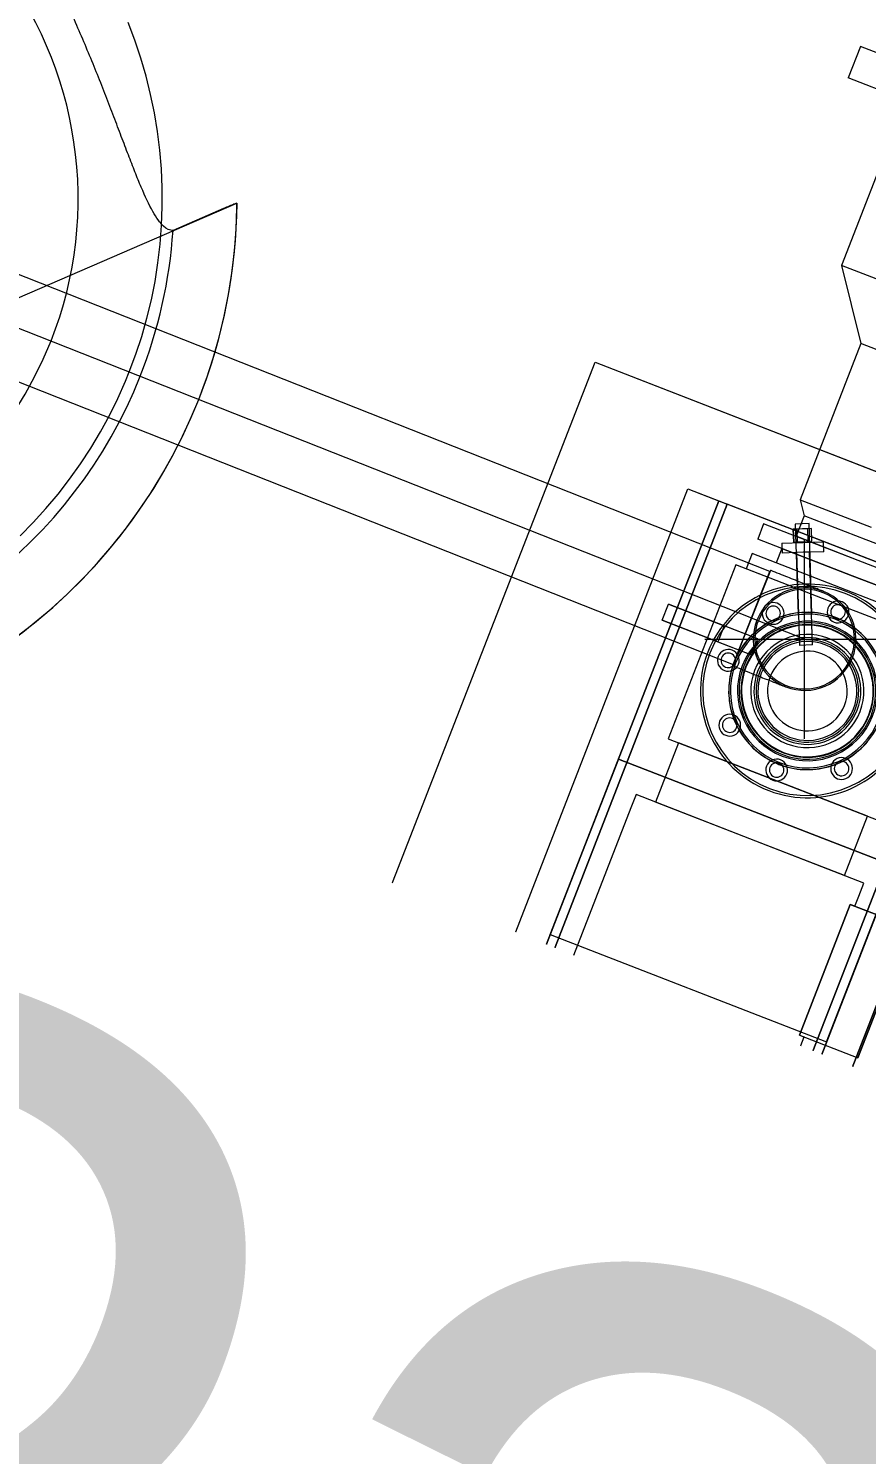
# Model space of a CAD drawing. Header units: metres. Extents: x -207 to 292, y -187 to 169.
# Drawn here: x -55.667 to -54.744, y -75.147 to -73.575 of the extents above; entities that cross this region are included whole.
import ezdxf

# ---------------------------------------------------------------- set-up
doc = ezdxf.new("R2010")
doc.units = ezdxf.units.M
for name, color, linetype, lineweight in [('A-FLOR', 7, 'Continuous', 9), ('A-GLAZ-CWMG', 7, 'Continuous', 9), ('C-TOPO', 7, 'Continuous', 9), ('C-TOPO-LABL', 7, 'Continuous', 9), ('CERCO INTERIOR', 7, 'Continuous', 9), ('M-EQPM', 7, 'Continuous', 9), ('P-PIPE', 7, 'Continuous', 9), ('P-PIPE-CNTR', 7, 'Continuous', 9)]:
    doc.layers.add(name, color=color, linetype=linetype, lineweight=lineweight)
doc.layers.add('PR10-ARQ-PL-001-Emplazamiento-C-1_dwg', color=7, linetype='Continuous', lineweight=9, true_color=0x767676)
doc.styles.add('Arial_2', font='arial.ttf', dxfattribs={"height": 1.125})

# ---------------------------------------------------------------- blocks, each defined once
blk = doc.blocks.new('Circular Mullion - 5mm-2127248-PLANTA EMPLAZAMIENTO ACTUALIZADO')
at = {"layer": 'A-GLAZ-CWMG'}
for p, q in [((-107.6478, -45.3968), (-107.9974, -46.2801)), ((-107.6455, -45.3977), (-107.9951, -46.281)), ((-107.9951, -46.281), (-107.6455, -45.3977)), ((-107.9927, -46.2819), (-107.6432, -45.3986)), ((-107.6455, -45.3977), (-107.6478, -45.3968)), ((-107.6432, -45.3986), (-107.6455, -45.3977)), ((-107.9974, -46.2801), (-107.9951, -46.281)), ((-107.9951, -46.281), (-107.9927, -46.2819))]:
    blk.add_line(p, q, dxfattribs=at)
blk = doc.blocks.new('Rectangular Mullion - 50 x 50 mm-2128568-PLANTA EMPLAZAMIENTO ACTUALIZADO')
at = {"layer": 'A-GLAZ-CWMG'}
for p, q in [((0.025, 0.025), (-0.025, 0.025)), ((-0.025, 0.025), (-0.025, -0.025)), ((0.025, -0.025), (0.025, 0.025)), ((-0.025, -0.025), (0.025, -0.025))]:
    blk.add_line(p, q, dxfattribs=at)
blk = doc.blocks.new('Rectangular Mullion - 50 x 50 mm-2128569-PLANTA EMPLAZAMIENTO ACTUALIZADO')
at = {"layer": 'A-GLAZ-CWMG'}
for p, q in [((-0.025, -0.025), (-0.025, 0.025)), ((-0.025, 0.025), (0.025, 0.025)), ((0.025, 0.025), (0.025, -0.025)), ((0.025, -0.025), (-0.025, -0.025))]:
    blk.add_line(p, q, dxfattribs=at)
blk = doc.blocks.new('M_Tanque Conico - M_Tanque Conico-2178119-PLANTA EMPLAZAMIENTO ACTUALIZADO')
at = {"layer": 'M-EQPM'}
for p, q in [((0.3444, 0), (0.5611, 0.2167)), ((0.5496, 0.2058), (0.5066, 0.1628))]:
    blk.add_line(p, q, dxfattribs=at)
at = {"layer": 'M-EQPM', "flags": 128}
for points in [[(0.5192, 0), (0.5188, 0.0208), (0.5176, 0.0415), (0.5155, 0.0622), (0.5126, 0.0827), (0.5089, 0.1032), (0.5043, 0.1234), (0.499, 0.1435), (0.4929, 0.1633), (0.4859, 0.1829), (0.4782, 0.2022), (0.4698, 0.2212), (0.4605, 0.2398), (0.4506, 0.258), (0.4399, 0.2758), (0.4285, 0.2932), (0.4165, 0.3101), (0.4037, 0.3265), (0.3904, 0.3424), (0.3763, 0.3577)], [(0.6015, 0), (0.601, 0.0241), (0.5995, 0.0481), (0.5971, 0.072), (0.5938, 0.0958), (0.5895, 0.1195), (0.5842, 0.143), (0.578, 0.1662), (0.5709, 0.1892), (0.5629, 0.2119), (0.5611, 0.2167)], [(0.4738, -0.2125), (0.4819, -0.1934), (0.4892, -0.1739), (0.4958, -0.1542), (0.5016, -0.1343), (0.5065, -0.1141), (0.5107, -0.0938), (0.514, -0.0733), (0.5165, -0.0527), (0.5182, -0.032), (0.5191, -0.0112), (0.5192, 0)], [(0.5115, -0.3164), (0.5237, -0.2957), (0.5352, -0.2745), (0.5457, -0.2529), (0.5554, -0.2309), (0.5642, -0.2085), (0.5721, -0.1858), (0.579, -0.1627), (0.5851, -0.1395), (0.5902, -0.1159), (0.5943, -0.0923), (0.5976, -0.0684), (0.5998, -0.0445), (0.6011, -0.0204), (0.6015, 0)]]:
    blk.add_lwpolyline(points, dxfattribs=at)
at = {"layer": 'M-EQPM'}
for radius, start, end in [(0.4264, 360, 180), (0.4264, 360, 180), (0.6015, 360, 21.1187), (0.5321, 360, 17.8199), (0.4264, 180, 360), (0.4264, 180, 360), (0.5321, 297.1801, 360), (0.6015, 293.8813, 360)]:
    blk.add_arc((0, 0), radius, start, end, dxfattribs=at)
for points, knots in [([(0.3294, 0.3294), (0.3232, 0.3356), (0.3107, 0.348), (0.2857, 0.372), (0.2549, 0.4004), (0.2212, 0.4309), (0.1931, 0.4572), (0.1726, 0.4789), (0.1617, 0.4958), (0.1613, 0.5036), (0.1628, 0.5066)], [-1, -1, -1, -1, -0.928571, -0.857143, -0.714286, -0.571429, -0.428571, -0.285714, -0.142857, 0, 0, 0, 0]), ([(0.5066, 0.1628), (0.5036, 0.1613), (0.4958, 0.1617), (0.4789, 0.1726), (0.4608, 0.1896), (0.444, 0.2071), (0.4304, 0.2219), (0.4156, 0.2381), (0.4, 0.2553), (0.3834, 0.2734), (0.3602, 0.2981), (0.3418, 0.317), (0.3294, 0.3294)], [-1, -1, -1, -1, -0.857143, -0.714286, -0.571429, -0.5, -0.428571, -0.357143, -0.285714, -0.214286, -0.142857, 0, 0, 0, 0]), ([(0.5611, 0.2167), (0.5611, 0.2167), (0.5607, 0.2164), (0.5596, 0.2154), (0.5583, 0.2142), (0.5565, 0.2126), (0.5536, 0.2098), (0.5512, 0.2075), (0.5496, 0.2058)], [-1, -1, -1, -1, -0.785714, -0.678571, -0.571429, -0.428571, -0.285714, 0, 0, 0, 0])]:
    blk.add_open_spline(points, degree=3, knots=knots, dxfattribs=at)
blk = doc.blocks.new('M_Sistema Bombas-Valvulas - M_Sistema Bombas-Valvulas-2196224-PLANTA EMPLAZAMIENTO ACTUALIZADO')
at = {"layer": 'M-EQPM'}
for p, q in [((-0.6816, 0.167), (-0.6816, 0.2036)), ((-0.6816, 0.2036), (-0.6816, 0.1569)), ((-0.6816, 0.2036), (0.1602, 0.2036)), ((-0.6816, 0.2036), (0.1602, 0.2036)), ((0.1602, 0.2036), (0.1602, 0.1569)), ((0.1602, 0.2036), (0.1602, 0.167)), ((0.6838, 0.2026), (0.6466, 0.2026)), ((0.6466, 0), (0.6466, 0.2026)), ((0.6838, 0), (0.6838, 0.2026)), ((0.015, 0.1773), (0.015, 0.0718)), ((0.015, 0.1116), (0.015, 0.1773)), ((0.015, 0.1773), (0.0337, 0.1773)), ((0.0337, 0.0718), (0.0337, 0.1773)), ((0.0337, 0.1773), (0.0337, 0.1116)), ((-0.6816, 0.167), (0.1602, 0.167)), ((0.1602, 0.167), (-0.6816, 0.167)), ((-0.6816, -0.1597), (-0.6816, 0.167)), ((-0.1453, 0.167), (-0.3529, 0.167)), ((-0.3529, 0.167), (-0.1453, 0.167)), ((-0.3529, 0.167), (-0.3529, -0.1597)), ((-0.3529, 0.167), (-0.3529, -0.1597)), ((-0.1453, -0.1597), (-0.1453, 0.167)), ((-0.1453, 0.167), (-0.1453, -0.1597)), ((0.1602, 0.167), (0.1602, -0.1597)), ((-0.6816, 0.1569), (-0.6816, -0.1493)), ((0.1602, 0.1569), (-0.6816, 0.1569)), ((-0.6816, 0.1569), (0.1602, 0.1569)), ((0.1602, -0.1493), (0.1602, 0.1569)), ((-0.3724, 0.1347), (-0.4597, 0.0939)), ((-0.1904, 0.1347), (-0.3724, 0.1347)), ((-0.3724, 0), (-0.3724, 0.1347)), ((-0.1749, 0.1347), (-0.1904, 0.1347)), ((-0.1749, 0), (-0.1749, 0.1347)), ((0.4512, 0.1347), (0.3784, 0.0837)), ((0.6231, 0.1347), (0.4512, 0.1347)), ((0.4512, 0), (0.4512, 0.1347)), ((-0.1046, 0.1117), (-0.1749, 0.1117)), ((-0.1749, 0), (-0.1749, 0.1117)), ((0.1011, 0.124), (-0.1046, 0.124)), ((-0.1046, 0.124), (-0.1046, 0)), ((-0.1046, 0), (-0.1046, 0.1117)), ((0.0337, 0.1116), (0.015, 0.1116)), ((0.015, 0.1116), (0.015, 0.0718)), ((0.0337, 0.0718), (0.0337, 0.1116)), ((0.1011, 0), (0.1011, 0.124)), ((0.1192, 0.1117), (0.1011, 0.1117)), ((0.1011, 0), (0.1011, 0.1117)), ((0.1192, 0), (0.1192, 0.1117)), ((0.1545, 0.1117), (0.1364, 0.1117)), ((0.1364, 0), (0.1364, 0.1117)), ((0.1545, 0), (0.1545, 0.1117)), ((0.1668, 0.079), (0.0751, 0.0401)), ((0.1364, 0.0833), (0.1192, 0.0833)), ((0.1192, 0), (0.1192, 0.0833)), ((0.1419, 0.0851), (0.1318, 0.0809)), ((0.1408, 0.0598), (0.1318, 0.0809)), ((0.1364, 0.0833), (0.1364, 0)), ((0.1419, 0.0851), (0.1509, 0.064)), ((0.1607, 0.0791), (0.1476, 0.0735)), ((0.1476, 0.0735), (0.1607, 0.0791)), ((0.1622, 0.0753), (0.1607, 0.0791)), ((0.1685, 0.0607), (0.1607, 0.0791)), ((0.1727, 0.0651), (0.1668, 0.079)), ((0.1727, 0.0651), (0.1668, 0.079)), ((0.1938, 0.0837), (0.1789, 0.0733)), ((0.3784, 0.0837), (0.1938, 0.0837)), ((0.1938, 0.0837), (0.1938, 0)), ((0.3784, 0), (0.3784, 0.0837)), ((0.015, 0.0718), (0.0337, 0.0718)), ((0.015, 0.0718), (0.0337, 0.0718)), ((0.138, 0.0663), (0.0437, 0.0263)), ((0.081, 0.0262), (0.1727, 0.0651)), ((0.1408, 0.0598), (0.138, 0.0663)), ((0.1476, 0.0735), (0.1554, 0.0551)), ((0.1476, 0.0735), (0.1492, 0.0698)), ((0.1622, 0.0753), (0.1492, 0.0698)), ((0.1492, 0.0698), (0.1538, 0.0588)), ((0.1509, 0.064), (0.1598, 0.043)), ((0.1538, 0.0588), (0.1669, 0.0644)), ((0.1789, 0.0733), (0.1545, 0.0733)), ((0.1545, 0), (0.1545, 0.0733)), ((0.1669, 0.0644), (0.1622, 0.0753)), ((0.1685, 0.0607), (0.1669, 0.0644)), ((0.1789, 0), (0.1789, 0.0733)), ((0.0493, 0.0132), (0.1436, 0.0532)), ((0.1497, 0.0387), (0.1408, 0.0598)), ((0.1436, 0.0532), (0.1408, 0.0598)), ((0.1538, 0.0588), (0.1554, 0.0551)), ((0.1554, 0.0551), (0.1685, 0.0607)), ((0.1554, 0.0551), (0.1685, 0.0607)), ((0.0751, 0.0401), (0.081, 0.0262)), ((0.0751, 0.0401), (0.081, 0.0262)), ((0.1497, 0.0387), (0.1598, 0.043)), ((0.0465, 0.0197), (0.0437, 0.0263)), ((0.0493, 0.0132), (0.0465, 0.0197)), ((-0.3724, -0.1347), (-0.3724, 0)), ((-0.1749, -0.1117), (-0.1749, 0)), ((-0.1749, -0.1347), (-0.1749, 0)), ((-0.1046, 0), (-0.1046, -0.124)), ((-0.1046, -0.1117), (-0.1046, 0)), ((0.1011, -0.1117), (0.1011, 0)), ((0.1011, -0.124), (0.1011, 0)), ((0.1192, -0.0833), (0.1192, 0)), ((0.1192, -0.1117), (0.1192, 0)), ((0.1364, 0), (0.1364, -0.0833)), ((0.1364, -0.1117), (0.1364, 0)), ((0.1545, -0.1117), (0.1545, 0)), ((0.1545, -0.0733), (0.1545, 0)), ((0.1789, -0.0733), (0.1789, 0)), ((-0.4597, -0.0939), (-0.3724, -0.1347)), ((-0.1749, -0.1117), (-0.1046, -0.1117)), ((-0.3724, -0.1347), (-0.3569, -0.1347)), ((-0.3569, -0.1293), (-0.2023, -0.1293)), ((-0.2023, -0.1293), (-0.3569, -0.1293)), ((-0.3569, -0.1293), (-0.3569, -0.1347)), ((-0.2023, -0.1293), (-0.3569, -0.1293)), ((-0.3569, -0.1293), (-0.2023, -0.1293)), ((-0.3569, -0.1293), (-0.3569, -0.1982)), ((-0.3569, -0.1293), (-0.3569, -0.1982)), ((-0.2023, -0.1347), (-0.2023, -0.1293)), ((-0.2023, -0.1982), (-0.2023, -0.1293)), ((-0.2023, -0.1293), (-0.2023, -0.1982)), ((-0.2023, -0.1347), (-0.1904, -0.1347)), ((-0.1904, -0.1347), (-0.1749, -0.1347)), ((-0.6816, -0.1493), (-0.6816, -0.1963)), ((-0.6816, -0.1493), (0.1602, -0.1493)), ((0.1602, -0.1493), (-0.6816, -0.1493)), ((0.1602, -0.1597), (-0.6816, -0.1597)), ((-0.6816, -0.1597), (0.1602, -0.1597)), ((-0.6816, -0.1963), (-0.6816, -0.1597)), ((-0.1453, -0.1597), (-0.3529, -0.1597)), ((-0.3529, -0.1597), (-0.1453, -0.1597)), ((0.1602, -0.1963), (-0.6816, -0.1963)), ((-0.6816, -0.1963), (0.1602, -0.1963)), ((-0.2023, -0.1982), (-0.3569, -0.1982)), ((-0.3569, -0.1982), (-0.2023, -0.1982))]:
    blk.add_line(p, q, dxfattribs=at)
at = {"layer": 'M-EQPM', "flags": 128}
for points in [[(-0.474, 0.0715), (-0.474, 0.0725), (-0.474, 0.0735), (-0.4739, 0.0745), (-0.4737, 0.0754), (-0.4736, 0.0764), (-0.4733, 0.0774), (-0.4731, 0.0783), (-0.4728, 0.0793), (-0.4725, 0.0802), (-0.4721, 0.0811), (-0.4717, 0.082), (-0.4712, 0.0829), (-0.4708, 0.0838), (-0.4703, 0.0847), (-0.4697, 0.0855), (-0.4691, 0.0863), (-0.4685, 0.0871), (-0.4679, 0.0878), (-0.4672, 0.0886), (-0.4665, 0.0893), (-0.4658, 0.0899), (-0.4651, 0.0906), (-0.4643, 0.0912), (-0.4635, 0.0918), (-0.4627, 0.0923), (-0.4618, 0.0929), (-0.4609, 0.0933), (-0.4601, 0.0938), (-0.4597, 0.0939)], [(0.0868, 0), (0.0867, 0.0035), (0.0865, 0.0069), (0.0861, 0.0104), (0.0857, 0.0138), (0.085, 0.0172), (0.0843, 0.0206), (0.0834, 0.024), (0.0824, 0.0273), (0.0812, 0.0306), (0.0799, 0.0338), (0.0785, 0.037), (0.077, 0.0401), (0.0753, 0.0431), (0.0735, 0.0461), (0.0716, 0.049), (0.0696, 0.0518), (0.0675, 0.0546), (0.0652, 0.0572), (0.0629, 0.0598), (0.0605, 0.0622), (0.0579, 0.0646), (0.0553, 0.0669), (0.0526, 0.069), (0.0498, 0.0711), (0.0469, 0.073), (0.0439, 0.0748), (0.0409, 0.0765), (0.0378, 0.0781), (0.0347, 0.0795), (0.0314, 0.0809), (0.0282, 0.0821), (0.0249, 0.0831), (0.0215, 0.0841), (0.0182, 0.0848), (0.0147, 0.0855), (0.0113, 0.086), (0.0079, 0.0864), (0.0044, 0.0867), (0.0009, 0.0868), (-0.0025, 0.0867), (-0.006, 0.0866), (-0.0095, 0.0863), (-0.0129, 0.0858), (-0.0163, 0.0852), (-0.0197, 0.0845), (-0.0231, 0.0836), (-0.0264, 0.0827), (-0.0297, 0.0815), (-0.0329, 0.0803), (-0.0361, 0.0789), (-0.0392, 0.0774), (-0.0423, 0.0758), (-0.0453, 0.074), (-0.0482, 0.0721), (-0.0511, 0.0702), (-0.0538, 0.0681), (-0.0565, 0.0658), (-0.0591, 0.0635), (-0.0616, 0.0611), (-0.064, 0.0586), (-0.0663, 0.056), (-0.0685, 0.0533), (-0.0705, 0.0505), (-0.0725, 0.0477), (-0.0744, 0.0447), (-0.0761, 0.0417), (-0.0777, 0.0386), (-0.0792, 0.0355), (-0.0805, 0.0323), (-0.0818, 0.0291), (-0.0829, 0.0258), (-0.0838, 0.0224), (-0.0846, 0.0191), (-0.0853, 0.0157), (-0.0859, 0.0122), (-0.0863, 0.0088), (-0.0866, 0.0053), (-0.0867, 0.0019), (-0.0868, 0)], [(-0.474, 0), (-0.474, 0.0029), (-0.474, 0.0057), (-0.474, 0.0086), (-0.474, 0.0114), (-0.474, 0.0142), (-0.474, 0.017), (-0.474, 0.0198), (-0.474, 0.0225), (-0.474, 0.0252), (-0.474, 0.0278), (-0.474, 0.0304), (-0.474, 0.033), (-0.474, 0.0355), (-0.474, 0.038), (-0.474, 0.0404), (-0.474, 0.0427), (-0.474, 0.045), (-0.474, 0.0471), (-0.474, 0.0492), (-0.474, 0.0513), (-0.474, 0.0532), (-0.474, 0.0551), (-0.474, 0.0569), (-0.474, 0.0586), (-0.474, 0.0602), (-0.474, 0.0617), (-0.474, 0.063), (-0.474, 0.0643), (-0.474, 0.0655), (-0.474, 0.0666), (-0.474, 0.0676), (-0.474, 0.0685), (-0.474, 0.0693), (-0.474, 0.0699), (-0.474, 0.0704), (-0.474, 0.0709), (-0.474, 0.0712), (-0.474, 0.0714), (-0.474, 0.0715)], [(-0.474, 0.0715), (-0.474, 0.0714), (-0.474, 0.0713), (-0.474, 0.071), (-0.474, 0.0706), (-0.474, 0.0701), (-0.474, 0.0694), (-0.474, 0.0687), (-0.474, 0.0679), (-0.474, 0.0669), (-0.474, 0.0658), (-0.474, 0.0647), (-0.474, 0.0634), (-0.474, 0.062), (-0.474, 0.0606), (-0.474, 0.059), (-0.474, 0.0573), (-0.474, 0.0556), (-0.474, 0.0537), (-0.474, 0.0518), (-0.474, 0.0498), (-0.474, 0.0477), (-0.474, 0.0455), (-0.474, 0.0433), (-0.474, 0.041), (-0.474, 0.0386), (-0.474, 0.0362), (-0.474, 0.0337), (-0.474, 0.0311), (-0.474, 0.0285), (-0.474, 0.0259), (-0.474, 0.0232), (-0.474, 0.0205), (-0.474, 0.0177), (-0.474, 0.015), (-0.474, 0.0122), (-0.474, 0.0093), (-0.474, 0.0065), (-0.474, 0.0036), (-0.474, 0.0008), (-0.474, 0)], [(-0.474, 0), (-0.474, -0.0029), (-0.474, -0.0057), (-0.474, -0.0086), (-0.474, -0.0114), (-0.474, -0.0142), (-0.474, -0.017), (-0.474, -0.0198), (-0.474, -0.0225), (-0.474, -0.0252), (-0.474, -0.0278), (-0.474, -0.0304), (-0.474, -0.033), (-0.474, -0.0355), (-0.474, -0.038), (-0.474, -0.0404), (-0.474, -0.0427), (-0.474, -0.045), (-0.474, -0.0471), (-0.474, -0.0492), (-0.474, -0.0513), (-0.474, -0.0532), (-0.474, -0.0551), (-0.474, -0.0569), (-0.474, -0.0586), (-0.474, -0.0602), (-0.474, -0.0617), (-0.474, -0.063), (-0.474, -0.0643), (-0.474, -0.0655), (-0.474, -0.0666), (-0.474, -0.0676), (-0.474, -0.0685), (-0.474, -0.0693), (-0.474, -0.0699), (-0.474, -0.0704), (-0.474, -0.0709), (-0.474, -0.0712), (-0.474, -0.0714), (-0.474, -0.0715)], [(-0.474, -0.0715), (-0.474, -0.0714), (-0.474, -0.0713), (-0.474, -0.071), (-0.474, -0.0706), (-0.474, -0.0701), (-0.474, -0.0694), (-0.474, -0.0687), (-0.474, -0.0679), (-0.474, -0.0669), (-0.474, -0.0658), (-0.474, -0.0647), (-0.474, -0.0634), (-0.474, -0.062), (-0.474, -0.0606), (-0.474, -0.059), (-0.474, -0.0573), (-0.474, -0.0556), (-0.474, -0.0537), (-0.474, -0.0518), (-0.474, -0.0498), (-0.474, -0.0477), (-0.474, -0.0455), (-0.474, -0.0433), (-0.474, -0.041), (-0.474, -0.0386), (-0.474, -0.0362), (-0.474, -0.0337), (-0.474, -0.0311), (-0.474, -0.0285), (-0.474, -0.0259), (-0.474, -0.0232), (-0.474, -0.0205), (-0.474, -0.0177), (-0.474, -0.015), (-0.474, -0.0122), (-0.474, -0.0093), (-0.474, -0.0065), (-0.474, -0.0036), (-0.474, -0.0008), (-0.474, 0)], [(-0.0868, 0), (-0.0867, -0.0035), (-0.0865, -0.0069), (-0.0861, -0.0104), (-0.0857, -0.0138), (-0.085, -0.0172), (-0.0843, -0.0206), (-0.0834, -0.024), (-0.0824, -0.0273), (-0.0812, -0.0306), (-0.0799, -0.0338), (-0.0785, -0.037), (-0.077, -0.0401), (-0.0753, -0.0431), (-0.0735, -0.0461), (-0.0716, -0.049), (-0.0696, -0.0518), (-0.0675, -0.0546), (-0.0652, -0.0572), (-0.0629, -0.0598), (-0.0605, -0.0622), (-0.0579, -0.0646), (-0.0553, -0.0669), (-0.0526, -0.069), (-0.0498, -0.0711), (-0.0469, -0.073), (-0.0439, -0.0748), (-0.0409, -0.0765), (-0.0378, -0.0781), (-0.0347, -0.0795), (-0.0314, -0.0809), (-0.0282, -0.0821)], [(0.0761, -0.0417), (0.0777, -0.0386), (0.0792, -0.0355), (0.0805, -0.0323), (0.0818, -0.0291), (0.0829, -0.0258), (0.0838, -0.0224), (0.0846, -0.0191), (0.0853, -0.0157), (0.0859, -0.0122), (0.0863, -0.0088), (0.0866, -0.0053), (0.0867, -0.0019), (0.0868, 0)], [(-0.4597, -0.0939), (-0.4606, -0.0935), (-0.4615, -0.093), (-0.4623, -0.0925), (-0.4632, -0.092), (-0.464, -0.0914), (-0.4648, -0.0908), (-0.4655, -0.0902), (-0.4663, -0.0895), (-0.467, -0.0888), (-0.4677, -0.0881), (-0.4683, -0.0873), (-0.4689, -0.0866), (-0.4695, -0.0858), (-0.4701, -0.085), (-0.4706, -0.0841), (-0.4711, -0.0832), (-0.4715, -0.0824), (-0.4719, -0.0815), (-0.4723, -0.0806), (-0.4727, -0.0796), (-0.473, -0.0787), (-0.4732, -0.0777), (-0.4735, -0.0768), (-0.4737, -0.0758), (-0.4738, -0.0748), (-0.4739, -0.0738), (-0.474, -0.0728), (-0.474, -0.0718), (-0.474, -0.0715)]]:
    blk.add_lwpolyline(points, dxfattribs=at)
at = {"layer": 'M-EQPM'}
for centre, radius, start, end in [((0, 0), 0.1178, 0, 180), ((0, 0), 0.1178, 0, 180), ((0, 0), 0.1178, 0, 180), ((0, 0), 0.1178, 0, 180), ((0, 0), 0.1178, 0, 180), ((0, 0), 0.1178, 0, 180), ((0, 0), 0.1178, 360, 180), ((0, 0), 0.1178, 360, 180), ((0, 0), 0.1153, 0, 180), ((0, 0), 0.1153, 0, 180), ((0, 0), 0.1153, 360, 180), ((0, 0), 0.1153, 360, 180), ((0, 0.0935), 0.012, 90, 270), ((0, 0.0935), 0.012, 90, 270), ((0, 0.0935), 0.012, 90, 270), ((0, 0.0935), 0.012, 90, 270), ((0, 0.0935), 0.012, 90, 270), ((0, 0.0935), 0.012, 90, 270), ((0, 0.0935), 0.012, 90, 270), ((0, 0.0935), 0.012, 90, 270), ((0, 0.0935), 0.012, 90, 270), ((0, 0.0935), 0.012, 90, 270), ((0, 0.0935), 0.012, 90, 270), ((0, 0.0935), 0.012, 90, 270), ((0, 0.0935), 0.008, 90, 270), ((0, 0.0935), 0.008, 90, 270), ((0, 0.0935), 0.008, 90, 270), ((0, 0.0935), 0.008, 90, 270), ((0, 0.0935), 0.008, 90, 270), ((0, 0.0935), 0.008, 90, 270), ((0, 0.0935), 0.008, 90, 270), ((0, 0.0935), 0.008, 90, 270), ((0, 0.0935), 0.008, 90, 270), ((0, 0.0935), 0.008, 90, 270), ((0, 0.0935), 0.008, 90, 270), ((0, 0.0935), 0.008, 90, 270), ((0, 0.0935), 0.008, 90, 270), ((0, 0.0935), 0.008, 90, 270), ((0, 0.0935), 0.008, 90, 270), ((0, 0.0935), 0.008, 90, 270), ((0, 0.0935), 0.008, 90, 270), ((0, 0.0935), 0.008, 90, 270), ((0, 0.0935), 0.012, 270, 90), ((0, 0.0935), 0.012, 270, 90), ((0, 0.0935), 0.012, 270, 90), ((0, 0.0935), 0.012, 270, 90), ((0, 0.0935), 0.012, 270, 90), ((0, 0.0935), 0.012, 270, 90), ((0, 0.0935), 0.012, 270, 90), ((0, 0.0935), 0.012, 270, 90), ((0, 0.0935), 0.012, 270, 90), ((0, 0.0935), 0.012, 270, 90), ((0, 0.0935), 0.012, 270, 90), ((0, 0.0935), 0.012, 270, 90), ((0, 0.0935), 0.008, 270, 90), ((0, 0.0935), 0.008, 270, 90), ((0, 0.0935), 0.008, 270, 90), ((0, 0.0935), 0.008, 270, 90), ((0, 0.0935), 0.008, 270, 90), ((0, 0.0935), 0.008, 270, 90), ((0, 0.0935), 0.008, 270, 90), ((0, 0.0935), 0.008, 270, 90), ((0, 0.0935), 0.008, 270, 90), ((0, 0.0935), 0.008, 270, 90), ((0, 0.0935), 0.008, 270, 90), ((0, 0.0935), 0.008, 270, 90), ((0, 0.0935), 0.008, 270, 90), ((0, 0.0935), 0.008, 270, 90), ((0, 0.0935), 0.008, 270, 90), ((0, 0.0935), 0.008, 270, 90), ((0, 0.0935), 0.008, 270, 90), ((0, 0.0935), 0.008, 270, 90), ((0, 0), 0.0867, 0, 180), ((0, 0), 0.0867, 360, 180), ((0, 0), 0.0867, 360, 180), ((0, 0), 0.0867, 360, 180), ((0, 0), 0.0848, 0, 180), ((0, 0), 0.0848, 0, 180), ((0, 0), 0.0848, 360, 180), ((0, 0), 0.0848, 360, 180), ((-0.0661, 0.0661), 0.012, 135, 315), ((-0.0661, 0.0661), 0.012, 135, 315), ((-0.0661, 0.0661), 0.012, 135, 315), ((-0.0661, 0.0661), 0.012, 135, 315), ((-0.0661, 0.0661), 0.012, 135, 315), ((-0.0661, 0.0661), 0.012, 135, 315), ((-0.0661, 0.0661), 0.012, 135, 315), ((-0.0661, 0.0661), 0.012, 135, 315), ((-0.0661, 0.0661), 0.012, 135, 315), ((-0.0661, 0.0661), 0.012, 135, 315), ((-0.0661, 0.0661), 0.012, 135, 315), ((-0.0661, 0.0661), 0.012, 135, 315), ((0, 0), 0.077, 360, 180), ((0, 0), 0.077, 0, 180), ((0, 0), 0.0753, 0, 180), ((0, 0), 0.0753, 360, 180), ((-0.0661, 0.0661), 0.012, 315, 135), ((-0.0661, 0.0661), 0.012, 315, 135), ((-0.0661, 0.0661), 0.012, 315, 135), ((-0.0661, 0.0661), 0.012, 315, 135), ((-0.0661, 0.0661), 0.012, 315, 135), ((-0.0661, 0.0661), 0.012, 315, 135), ((-0.0661, 0.0661), 0.012, 315, 135), ((-0.0661, 0.0661), 0.012, 315, 135), ((-0.0661, 0.0661), 0.012, 315, 135), ((-0.0661, 0.0661), 0.012, 315, 135), ((-0.0661, 0.0661), 0.012, 315, 135), ((-0.0661, 0.0661), 0.012, 315, 135), ((-0.0661, 0.0661), 0.008, 135, 315), ((-0.0661, 0.0661), 0.008, 135, 315), ((-0.0661, 0.0661), 0.008, 135, 315), ((-0.0661, 0.0661), 0.008, 135, 315), ((-0.0661, 0.0661), 0.008, 135, 315), ((-0.0661, 0.0661), 0.008, 135, 315), ((-0.0661, 0.0661), 0.008, 135, 315), ((-0.0661, 0.0661), 0.008, 135, 315), ((-0.0661, 0.0661), 0.008, 135, 315), ((-0.0661, 0.0661), 0.008, 135, 315), ((-0.0661, 0.0661), 0.008, 135, 315), ((-0.0661, 0.0661), 0.008, 135, 315), ((-0.0661, 0.0661), 0.008, 135, 315), ((-0.0661, 0.0661), 0.008, 135, 315), ((-0.0661, 0.0661), 0.008, 135, 315), ((-0.0661, 0.0661), 0.008, 135, 315), ((-0.0661, 0.0661), 0.008, 135, 315), ((-0.0661, 0.0661), 0.008, 135, 315), ((0, 0), 0.0732, 0, 180), ((0, 0), 0.0732, 0, 180), ((0, 0), 0.0732, 0, 180), ((0, 0), 0.0732, 0, 180), ((0, 0), 0.0732, 360, 180), ((0, 0), 0.0732, 0, 180), ((0, 0), 0.0726, 0, 180), ((0, 0), 0.0726, 360, 180), ((-0.0661, 0.0661), 0.008, 315, 135), ((-0.0661, 0.0661), 0.008, 315, 135), ((-0.0661, 0.0661), 0.008, 315, 135), ((-0.0661, 0.0661), 0.008, 315, 135), ((-0.0661, 0.0661), 0.008, 315, 135), ((-0.0661, 0.0661), 0.008, 315, 135), ((-0.0661, 0.0661), 0.008, 315, 135), ((-0.0661, 0.0661), 0.008, 315, 135), ((-0.0661, 0.0661), 0.008, 315, 135), ((-0.0661, 0.0661), 0.008, 315, 135), ((-0.0661, 0.0661), 0.008, 315, 135), ((-0.0661, 0.0661), 0.008, 315, 135), ((-0.0661, 0.0661), 0.008, 315, 135), ((-0.0661, 0.0661), 0.008, 315, 135), ((-0.0661, 0.0661), 0.008, 315, 135), ((-0.0661, 0.0661), 0.008, 315, 135), ((-0.0661, 0.0661), 0.008, 315, 135), ((-0.0661, 0.0661), 0.008, 315, 135), ((0.0661, 0.0661), 0.012, 45, 225), ((0.0661, 0.0661), 0.012, 45, 225), ((0.0661, 0.0661), 0.012, 45, 225), ((0.0661, 0.0661), 0.012, 45, 225), ((0.0661, 0.0661), 0.012, 45, 225), ((0.0661, 0.0661), 0.012, 45, 225), ((0.0661, 0.0661), 0.012, 45, 225), ((0.0661, 0.0661), 0.012, 45, 225), ((0.0661, 0.0661), 0.012, 45, 225), ((0.0661, 0.0661), 0.012, 45, 225), ((0.0661, 0.0661), 0.012, 45, 225), ((0.0661, 0.0661), 0.012, 45, 225), ((0.0661, 0.0661), 0.012, 225, 45), ((0.0661, 0.0661), 0.012, 225, 45), ((0.0661, 0.0661), 0.012, 225, 45), ((0.0661, 0.0661), 0.012, 225, 45), ((0.0661, 0.0661), 0.012, 225, 45), ((0.0661, 0.0661), 0.012, 225, 45), ((0.0661, 0.0661), 0.012, 225, 45), ((0.0661, 0.0661), 0.012, 225, 45), ((0.0661, 0.0661), 0.012, 225, 45), ((0.0661, 0.0661), 0.012, 225, 45), ((0.0661, 0.0661), 0.012, 225, 45), ((0.0661, 0.0661), 0.012, 225, 45), ((0.0661, 0.0661), 0.008, 45, 225), ((0.0661, 0.0661), 0.008, 45, 225), ((0.0661, 0.0661), 0.008, 45, 225), ((0.0661, 0.0661), 0.008, 45, 225), ((0.0661, 0.0661), 0.008, 45, 225), ((0.0661, 0.0661), 0.008, 45, 225), ((0.0661, 0.0661), 0.008, 45, 225), ((0.0661, 0.0661), 0.008, 45, 225), ((0.0661, 0.0661), 0.008, 45, 225), ((0.0661, 0.0661), 0.008, 45, 225), ((0.0661, 0.0661), 0.008, 45, 225), ((0.0661, 0.0661), 0.008, 45, 225), ((0.0661, 0.0661), 0.008, 45, 225), ((0.0661, 0.0661), 0.008, 45, 225), ((0.0661, 0.0661), 0.008, 45, 225), ((0.0661, 0.0661), 0.008, 45, 225), ((0.0661, 0.0661), 0.008, 45, 225), ((0.0661, 0.0661), 0.008, 45, 225), ((0.0661, 0.0661), 0.008, 225, 45), ((0.0661, 0.0661), 0.008, 225, 45), ((0.0661, 0.0661), 0.008, 225, 45), ((0.0661, 0.0661), 0.008, 225, 45), ((0.0661, 0.0661), 0.008, 225, 45), ((0.0661, 0.0661), 0.008, 225, 45), ((0.0661, 0.0661), 0.008, 225, 45), ((0.0661, 0.0661), 0.008, 225, 45), ((0.0661, 0.0661), 0.008, 225, 45), ((0.0661, 0.0661), 0.008, 225, 45), ((0.0661, 0.0661), 0.008, 225, 45), ((0.0661, 0.0661), 0.008, 225, 45), ((0.0661, 0.0661), 0.008, 225, 45), ((0.0661, 0.0661), 0.008, 225, 45), ((0.0661, 0.0661), 0.008, 225, 45), ((0.0661, 0.0661), 0.008, 225, 45), ((0.0661, 0.0661), 0.008, 225, 45), ((0.0661, 0.0661), 0.008, 225, 45), ((0, 0), 0.0624, 360, 180), ((0, 0), 0.0624, 360, 180), ((0, 0), 0.0624, 360, 180), ((0, 0), 0.0624, 360, 180), ((0, 0), 0.0624, 360, 180), ((0, 0), 0.0624, 360, 180), ((0, 0), 0.0589, 0, 180), ((0, 0), 0.0589, 0, 180), ((0, 0), 0.0566, 360, 180), ((0, 0), 0.0545, 360, 180), ((0, 0), 0.0545, 360, 180), ((0, 0), 0.044, 360, 180), ((0, 0), 0.044, 360, 180), ((0, 0), 0.044, 360, 180), ((0, 0), 0.044, 360, 180), ((0, 0), 0.1178, 180, 0), ((0, 0), 0.1178, 180, 0), ((0, 0), 0.1178, 180, 0), ((0, 0), 0.1178, 180, 0), ((0, 0), 0.1178, 180, 0), ((0, 0), 0.1178, 180, 0), ((0, 0), 0.1178, 180, 360), ((0, 0), 0.1178, 180, 360), ((0, 0), 0.1153, 180, 0), ((0, 0), 0.1153, 180, 0), ((0, 0), 0.1153, 180, 360), ((0, 0), 0.1153, 180, 360), ((-0.0935, 0), 0.012, 0, 180), ((-0.0935, 0), 0.012, 0, 180), ((-0.0935, 0), 0.012, 0, 180), ((-0.0935, 0), 0.012, 0, 180), ((-0.0935, 0), 0.012, 0, 180), ((-0.0935, 0), 0.012, 0, 180), ((-0.0935, 0), 0.012, 0, 180), ((-0.0935, 0), 0.012, 0, 180), ((-0.0935, 0), 0.012, 0, 180), ((-0.0935, 0), 0.012, 0, 180), ((-0.0935, 0), 0.012, 0, 180), ((-0.0935, 0), 0.012, 0, 180), ((-0.0935, 0), 0.008, 0, 180), ((-0.0935, 0), 0.008, 0, 180), ((-0.0935, 0), 0.008, 0, 180), ((-0.0935, 0), 0.008, 0, 180), ((-0.0935, 0), 0.008, 360, 180), ((-0.0935, 0), 0.008, 0, 180), ((-0.0935, 0), 0.008, 0, 180), ((-0.0935, 0), 0.008, 0, 180), ((-0.0935, 0), 0.008, 0, 180), ((-0.0935, 0), 0.008, 0, 180), ((-0.0935, 0), 0.008, 360, 180), ((-0.0935, 0), 0.008, 0, 180), ((-0.0935, 0), 0.008, 0, 180), ((-0.0935, 0), 0.008, 360, 180), ((-0.0935, 0), 0.008, 0, 180), ((-0.0935, 0), 0.008, 0, 180), ((-0.0935, 0), 0.008, 360, 180), ((-0.0935, 0), 0.008, 0, 180), ((-0.0935, 0), 0.008, 180, 0), ((-0.0935, 0), 0.008, 180, 0), ((-0.0935, 0), 0.008, 180, 0), ((-0.0935, 0), 0.008, 180, 0), ((-0.0935, 0), 0.008, 180, 360), ((-0.0935, 0), 0.008, 180, 0), ((-0.0935, 0), 0.008, 180, 0), ((-0.0935, 0), 0.008, 180, 0), ((-0.0935, 0), 0.008, 180, 0), ((-0.0935, 0), 0.008, 180, 0), ((-0.0935, 0), 0.008, 180, 360), ((-0.0935, 0), 0.008, 180, 0), ((-0.0935, 0), 0.008, 180, 0), ((-0.0935, 0), 0.008, 180, 360), ((-0.0935, 0), 0.008, 180, 0), ((-0.0935, 0), 0.008, 180, 0), ((-0.0935, 0), 0.008, 180, 0), ((-0.0935, 0), 0.008, 180, 360), ((0, 0), 0.0867, 180, 0), ((0, 0), 0.0867, 180, 360), ((0, 0), 0.0867, 180, 360), ((0, 0), 0.0867, 180, 360), ((0, 0), 0.0848, 180, 0), ((0, 0), 0.0848, 180, 0), ((0, 0), 0.0848, 180, 360), ((0, 0), 0.0848, 180, 360), ((0, 0), 0.077, 180, 360), ((0, 0), 0.077, 180, 0), ((0, 0), 0.0753, 180, 0), ((0, 0), 0.0753, 180, 360), ((0, 0), 0.0732, 180, 0), ((0, 0), 0.0732, 180, 0), ((0, 0), 0.0732, 180, 0), ((0, 0), 0.0732, 180, 0), ((0, 0), 0.0732, 180, 360), ((0, 0), 0.0732, 180, 0), ((0, 0), 0.0726, 180, 0), ((0, 0), 0.0726, 180, 360), ((0, 0), 0.0624, 180, 360), ((0, 0), 0.0624, 180, 360), ((0, 0), 0.0624, 180, 360), ((0, 0), 0.0624, 180, 360), ((0, 0), 0.0624, 180, 360), ((0, 0), 0.0624, 180, 360), ((0, 0), 0.0589, 180, 0), ((0, 0), 0.0589, 180, 0), ((0, 0), 0.0566, 180, 360), ((0, 0), 0.0545, 180, 360), ((0, 0), 0.0545, 180, 360), ((0, 0), 0.044, 180, 360), ((0, 0), 0.044, 180, 360), ((0, 0), 0.044, 180, 360), ((0, 0), 0.044, 180, 360), ((0.0935, 0), 0.012, 360, 180), ((0.0935, 0), 0.012, 0, 180), ((0.0935, 0), 0.012, 360, 180), ((0.0935, 0), 0.012, 0, 180), ((0.0935, 0), 0.012, 360, 180), ((0.0935, 0), 0.012, 0, 180), ((0.0935, 0), 0.012, 360, 180), ((0.0935, 0), 0.012, 0, 180), ((0.0935, 0), 0.012, 0, 180), ((0.0935, 0), 0.012, 360, 180), ((0.0935, 0), 0.012, 0, 180), ((0.0935, 0), 0.012, 360, 180), ((0.0935, 0), 0.012, 180, 360), ((0.0935, 0), 0.012, 180, 360), ((0.0935, 0), 0.012, 180, 360), ((0.0935, 0), 0.012, 180, 360), ((0.0935, 0), 0.012, 180, 360), ((0.0935, 0), 0.012, 180, 360), ((0.0935, 0), 0.012, 180, 360), ((0.0935, 0), 0.012, 180, 360), ((0.0935, 0), 0.012, 180, 360), ((0.0935, 0), 0.012, 180, 360), ((0.0935, 0), 0.012, 180, 360), ((0.0935, 0), 0.012, 180, 360), ((0.0935, 0), 0.008, 0, 180), ((0.0935, 0), 0.008, 0, 180), ((0.0935, 0), 0.008, 0, 180), ((0.0935, 0), 0.008, 0, 180), ((0.0935, 0), 0.008, 360, 180), ((0.0935, 0), 0.008, 0, 180), ((0.0935, 0), 0.008, 0, 180), ((0.0935, 0), 0.008, 0, 180), ((0.0935, 0), 0.008, 0, 180), ((0.0935, 0), 0.008, 0, 180), ((0.0935, 0), 0.008, 360, 180), ((0.0935, 0), 0.008, 0, 180), ((0.0935, 0), 0.008, 0, 180), ((0.0935, 0), 0.008, 0, 180), ((0.0935, 0), 0.008, 360, 180), ((0.0935, 0), 0.008, 0, 180), ((0.0935, 0), 0.008, 0, 180), ((0.0935, 0), 0.008, 0, 180), ((0.0935, 0), 0.008, 180, 360), ((0.0935, 0), 0.008, 180, 360), ((0.0935, 0), 0.008, 180, 360), ((0.0935, 0), 0.008, 180, 360), ((0.0935, 0), 0.008, 180, 360), ((0.0935, 0), 0.008, 180, 360), ((0.0935, 0), 0.008, 180, 360), ((0.0935, 0), 0.008, 180, 360), ((0.0935, 0), 0.008, 180, 360), ((0.0935, 0), 0.008, 180, 360), ((0.0935, 0), 0.008, 180, 360), ((0.0935, 0), 0.008, 180, 360), ((0.0935, 0), 0.008, 180, 360), ((0.0935, 0), 0.008, 180, 360), ((0.0935, 0), 0.008, 180, 360), ((0.0935, 0), 0.008, 180, 360), ((0.0935, 0), 0.008, 180, 360), ((0.0935, 0), 0.008, 180, 360), ((-0.0935, 0), 0.012, 180, 0), ((-0.0935, 0), 0.012, 180, 0), ((-0.0935, 0), 0.012, 180, 0), ((-0.0935, 0), 0.012, 180, 0), ((-0.0935, 0), 0.012, 180, 0), ((-0.0935, 0), 0.012, 180, 0), ((-0.0935, 0), 0.012, 180, 0), ((-0.0935, 0), 0.012, 180, 0), ((-0.0935, 0), 0.012, 180, 0), ((-0.0935, 0), 0.012, 180, 0), ((-0.0935, 0), 0.012, 180, 0), ((-0.0935, 0), 0.012, 180, 0), ((-0.0661, -0.0661), 0.012, 45, 225), ((-0.0661, -0.0661), 0.012, 45, 225), ((-0.0661, -0.0661), 0.012, 45, 225), ((-0.0661, -0.0661), 0.012, 45, 225), ((-0.0661, -0.0661), 0.012, 45, 225), ((-0.0661, -0.0661), 0.012, 45, 225), ((-0.0661, -0.0661), 0.012, 45, 225), ((-0.0661, -0.0661), 0.012, 45, 225), ((-0.0661, -0.0661), 0.012, 45, 225), ((-0.0661, -0.0661), 0.012, 45, 225), ((-0.0661, -0.0661), 0.012, 45, 225), ((-0.0661, -0.0661), 0.012, 45, 225), ((-0.0661, -0.0661), 0.012, 225, 45), ((-0.0661, -0.0661), 0.012, 225, 45), ((-0.0661, -0.0661), 0.012, 225, 45), ((-0.0661, -0.0661), 0.012, 225, 45), ((-0.0661, -0.0661), 0.012, 225, 45), ((-0.0661, -0.0661), 0.012, 225, 45), ((-0.0661, -0.0661), 0.012, 225, 45), ((-0.0661, -0.0661), 0.012, 225, 45), ((-0.0661, -0.0661), 0.012, 225, 45), ((-0.0661, -0.0661), 0.012, 225, 45), ((-0.0661, -0.0661), 0.012, 225, 45), ((-0.0661, -0.0661), 0.012, 225, 45), ((-0.0661, -0.0661), 0.008, 45, 225), ((-0.0661, -0.0661), 0.008, 45, 225), ((-0.0661, -0.0661), 0.008, 45, 225), ((-0.0661, -0.0661), 0.008, 45, 225), ((-0.0661, -0.0661), 0.008, 45, 225), ((-0.0661, -0.0661), 0.008, 45, 225), ((-0.0661, -0.0661), 0.008, 45, 225), ((-0.0661, -0.0661), 0.008, 45, 225), ((-0.0661, -0.0661), 0.008, 45, 225), ((-0.0661, -0.0661), 0.008, 45, 225), ((-0.0661, -0.0661), 0.008, 45, 225), ((-0.0661, -0.0661), 0.008, 45, 225), ((-0.0661, -0.0661), 0.008, 45, 225), ((-0.0661, -0.0661), 0.008, 45, 225), ((-0.0661, -0.0661), 0.008, 45, 225), ((-0.0661, -0.0661), 0.008, 45, 225), ((-0.0661, -0.0661), 0.008, 45, 225), ((-0.0661, -0.0661), 0.008, 45, 225), ((-0.0661, -0.0661), 0.008, 225, 45), ((-0.0661, -0.0661), 0.008, 225, 45), ((-0.0661, -0.0661), 0.008, 225, 45), ((-0.0661, -0.0661), 0.008, 225, 45), ((-0.0661, -0.0661), 0.008, 225, 45), ((-0.0661, -0.0661), 0.008, 225, 45), ((-0.0661, -0.0661), 0.008, 225, 45), ((-0.0661, -0.0661), 0.008, 225, 45), ((-0.0661, -0.0661), 0.008, 225, 45), ((-0.0661, -0.0661), 0.008, 225, 45), ((-0.0661, -0.0661), 0.008, 225, 45), ((-0.0661, -0.0661), 0.008, 225, 45), ((-0.0661, -0.0661), 0.008, 225, 45), ((-0.0661, -0.0661), 0.008, 225, 45), ((-0.0661, -0.0661), 0.008, 225, 45), ((-0.0661, -0.0661), 0.008, 225, 45), ((-0.0661, -0.0661), 0.008, 225, 45), ((-0.0661, -0.0661), 0.008, 225, 45)]:
    blk.add_arc(centre, radius, start, end, dxfattribs=at)
blk = doc.blocks.new('M_Elbow - Generic - Standard-V6-PLANTA EMPLAZAMIENTO ACTUALIZADO')
at = {"layer": 'P-PIPE', "color": 150, "true_color": 0x007dff}
for p, q in [((-44.6481, -78.1248), (-44.6702, -78.1769)), ((-44.6702, -78.1769), (-44.6923, -78.229))]:
    blk.add_line(p, q, dxfattribs=at)
at = {"layer": 'P-PIPE', "color": 150, "true_color": 0x007dff, "flags": 128}
for points in [[(-44.5901, -78.1494), (-44.5902, -78.1494), (-44.5903, -78.1493), (-44.5905, -78.1492), (-44.5909, -78.1491), (-44.5913, -78.1489), (-44.5918, -78.1487), (-44.5924, -78.1485), (-44.5931, -78.1482), (-44.5938, -78.1478), (-44.5947, -78.1475), (-44.5956, -78.1471), (-44.5967, -78.1466), (-44.5978, -78.1462), (-44.599, -78.1457), (-44.6002, -78.1451), (-44.6016, -78.1445), (-44.603, -78.1439), (-44.6045, -78.1433), (-44.6061, -78.1426), (-44.6077, -78.142), (-44.6094, -78.1412), (-44.6111, -78.1405), (-44.613, -78.1397), (-44.6148, -78.1389), (-44.6167, -78.1381), (-44.6187, -78.1373), (-44.6207, -78.1364), (-44.6228, -78.1355), (-44.6249, -78.1346), (-44.6271, -78.1337), (-44.6292, -78.1328), (-44.6314, -78.1319), (-44.6337, -78.1309), (-44.6359, -78.13), (-44.6382, -78.129), (-44.6405, -78.128), (-44.6428, -78.1271), (-44.6451, -78.1261), (-44.6474, -78.1251), (-44.6481, -78.1248)], [(-44.6923, -78.229), (-44.69, -78.23), (-44.6876, -78.231), (-44.6853, -78.2319), (-44.683, -78.2329), (-44.6808, -78.2339), (-44.6785, -78.2348), (-44.6763, -78.2358), (-44.674, -78.2367), (-44.6719, -78.2377), (-44.6697, -78.2386), (-44.6676, -78.2395), (-44.6655, -78.2404), (-44.6635, -78.2412), (-44.6615, -78.2421), (-44.6596, -78.2429), (-44.6577, -78.2437), (-44.6558, -78.2445), (-44.6541, -78.2452), (-44.6524, -78.2459), (-44.6507, -78.2466), (-44.6491, -78.2473), (-44.6476, -78.248), (-44.6462, -78.2486), (-44.6448, -78.2491), (-44.6435, -78.2497), (-44.6423, -78.2502), (-44.6412, -78.2507), (-44.6401, -78.2511), (-44.6392, -78.2515), (-44.6383, -78.2519), (-44.6375, -78.2523), (-44.6368, -78.2526), (-44.6362, -78.2528), (-44.6356, -78.253), (-44.6352, -78.2532), (-44.6348, -78.2534), (-44.6346, -78.2535), (-44.6344, -78.2536), (-44.6343, -78.2536)]]:
    blk.add_lwpolyline(points, dxfattribs=at)
at = {"layer": 'P-PIPE', "color": 150, "true_color": 0x007dff}
for start, end in [(337, 157), (157, 337)]:
    blk.add_arc((-44.6122, -78.2015), 0.0566, start, end, dxfattribs=at)
blk = doc.blocks.new('YADRAN_LASQUEMAS_ARQ_MO_002_TERRAZAS_rvt-1-PLANTA EMPLAZAMIENTO ACTUALIZADO')
at = {"layer": 'P-PIPE', "color": 150, "true_color": 0x007dff}
for p, q in [((-54.8502, -74.1736), (-55.9602, -73.7343)), ((-56.0007, -73.8366), (-54.8906, -74.2759)), ((-54.8704, -74.2247), (-54.8502, -74.1736)), ((-54.8704, -74.2247), (-54.8502, -74.1736)), ((-54.8906, -74.2759), (-54.8704, -74.2247)), ((-54.8906, -74.2759), (-54.8704, -74.2247))]:
    blk.add_line(p, q, dxfattribs=at)
for start, end in [(0, 180), (180, 0)]:
    blk.add_arc((-54.8119, -74.248), 0.055, start, end, dxfattribs=at)
at = {"layer": 'P-PIPE-CNTR', "color": 150, "true_color": 0x007dff}
for p, q in [((-55.9805, -73.7855), (-54.8704, -74.2247)), ((-55.9805, -73.7855), (-54.8704, -74.2247)), ((-54.8119, -74.358), (-54.8119, -74.138)), ((-54.8119, -74.248), (-54.8704, -74.2248)), ((-54.9219, -74.248), (-54.7019, -74.248))]:
    blk.add_line(p, q, dxfattribs=at)
at = {"layer": 'A-GLAZ-CWMG', "lineweight": 9, "extrusion": (0, 0, -1), "rotation": 201.5900000000006}
for name, p in [('Rectangular Mullion - 50 x 50 mm-2128568-PLANTA EMPLAZAMIENTO ACTUALIZADO', (55.6634, -74.72)), ('Rectangular Mullion - 50 x 50 mm-2128569-PLANTA EMPLAZAMIENTO ACTUALIZADO', (55.6634, -74.72)), ('Rectangular Mullion - 50 x 50 mm-2128568-PLANTA EMPLAZAMIENTO ACTUALIZADO', (54.7336, -75.088)), ('Rectangular Mullion - 50 x 50 mm-2128569-PLANTA EMPLAZAMIENTO ACTUALIZADO', (54.7336, -75.088))]:
    blk.add_blockref(name, p, dxfattribs=at)
at = {"layer": 'A-GLAZ-CWMG', "lineweight": 9, "rotation": 269.9999999999993}
blk.add_blockref('Circular Mullion - 5mm-2127248-PLANTA EMPLAZAMIENTO ACTUALIZADO', (-9.3592, -182.7243), dxfattribs=at)
blk.add_blockref('Circular Mullion - 5mm-2127248-PLANTA EMPLAZAMIENTO ACTUALIZADO', (-9.3592, -182.7243), dxfattribs=at)
blk.add_blockref('Circular Mullion - 5mm-2127248-PLANTA EMPLAZAMIENTO ACTUALIZADO', (-9.3592, -182.7243), dxfattribs=at)
blk.add_blockref('Circular Mullion - 5mm-2127248-PLANTA EMPLAZAMIENTO ACTUALIZADO', (-9.3592, -182.7243), dxfattribs=at)
at = {"layer": 'M-EQPM', "lineweight": 9}
for name, p, rotation in [('M_Tanque Conico - M_Tanque Conico-2178119-PLANTA EMPLAZAMIENTO ACTUALIZADO', (-56.039, -73.7623), 338.4099999999997), ('M_Sistema Bombas-Valvulas - M_Sistema Bombas-Valvulas-2196224-PLANTA EMPLAZAMIENTO ACTUALIZADO', (-54.8089, -74.3052), 68.78542538567156)]:
    blk.add_blockref(name, p, dxfattribs=dict(at, rotation=rotation))
at = {"layer": 'P-PIPE', "lineweight": 9, "rotation": 1.409999999997726}
blk.add_blockref('M_Elbow - Generic - Standard-V6-PLANTA EMPLAZAMIENTO ACTUALIZADO', (-12.1375, 5.0276), dxfattribs=at)
blk = doc.blocks.new('PR10-ARQ-PL-001-Emplazamiento-C-1_dwg-674643-PLANTA EMPLAZAMIENTO ACTUALIZADO')
at = {"layer": 'A-FLOR', "flags": 128}
for points in [[(-54.6845, -75.0347), (-58.4122, -73.5828), (-57.933, -72.2623), (-54.2053, -73.7141)], [(-55.0427, -73.9427), (-54.3799, -74.2008), (-54.7251, -75.0872), (-55.3879, -74.829)]]:
    blk.add_lwpolyline(points, close=True, dxfattribs=at)
at = {"layer": 'C-TOPO', "flags": 128}
blk.add_lwpolyline([(-49.1653, -77.4311), (-52.133, -76.2503), (-52.2839, -76.1902), (-54.1298, -75.4557), (-54.1645, -75.4419), (-55.8414, -74.7747), (-58.7005, -73.6371), (-59.0491, -73.4984), (-58.7005, -73.6371), (-55.8414, -74.7747), (-54.1645, -75.4419), (-54.1298, -75.4557), (-52.2839, -76.1902), (-52.133, -76.2503), (-49.1653, -77.4311)], dxfattribs=at)
at = {"layer": 'CERCO INTERIOR', "flags": 128}
for points in [[(-26.8741, -80.1294), (-28.514, -82.005), (-30.8001, -83.2053), (-33.4752, -83.4056), (-60.3697, -72.8347), (-62.4829, -71.5802), (-63.9697, -69.4823), (-64.498, -67.058), (-63.9585, -64.4298), (-36.3095, 6.0376), (-35.1236, 8.298), (-33.1334, 9.8905), (-30.636, 10.5944), (-28.0565, 10.3374), (-2.0459, 0.0167), (-0.0433, -1.295), (1.477, -3.3782), (1.9717, -5.8104), (1.4969, -8.3035), (0.5782, -10.6383), (-26.9308, -80.2728)], [(-33.402, -83.2195), (-60.2815, -72.6544), (-62.3443, -71.4299), (-63.7829, -69.3999), (-64.2936, -67.0568), (-63.766, -64.4868), (-36.1273, 5.9543), (-34.9659, 8.168), (-33.0401, 9.709), (-30.6181, 10.3917), (-28.1043, 10.1412), (-2.1386, -0.1617), (-0.1834, -1.4423), (1.2897, -3.4609), (1.7679, -5.8117), (1.3039, -8.2477), (0.3921, -10.565)]]:
    blk.add_lwpolyline(points, dxfattribs=at)
at = {"layer": 'C-TOPO-LABL', "char_height": 1.125, "width": 5.2338, "attachment_point": 1, "rotation": 338.2291, "line_spacing_factor": 0.941778, "style": 'Arial_2'}
for s, insert in [(' 24.23', (-58.5074, -73.5335)), (' 24.03', (-59.1013, -74.0145))]:
    blk.add_mtext(s, dxfattribs=dict(at, insert=insert))

msp = doc.modelspace()

# ---------------------------------------------------------------- linework, layer by layer
at = {"layer": 'A-FLOR'}
for p, q in [((-54.6845, -75.0347), (-58.4122, -73.5828)), ((-55.3879, -74.829), (-55.0427, -73.9427)), ((-55.0427, -73.9427), (-54.3799, -74.2008)), ((-54.7251, -75.0872), (-55.3879, -74.829))]:
    msp.add_line(p, q, dxfattribs=at)
at = {"layer": 'C-TOPO'}
for p, q in [((-54.1645, -75.4419), (-55.8414, -74.7747)), ((-55.8414, -74.7747), (-54.1645, -75.4419))]:
    msp.add_line(p, q, dxfattribs=at)

# ---------------------------------------------------------------- block references
at = {"lineweight": 5}
msp.add_blockref('YADRAN_LASQUEMAS_ARQ_MO_002_TERRAZAS_rvt-1-PLANTA EMPLAZAMIENTO ACTUALIZADO', (0, 0), dxfattribs=at)
at = {"layer": 'PR10-ARQ-PL-001-Emplazamiento-C-1_dwg', "color": 7}
msp.add_blockref('PR10-ARQ-PL-001-Emplazamiento-C-1_dwg-674643-PLANTA EMPLAZAMIENTO ACTUALIZADO', (0, 0), dxfattribs=at)

# ---------------------------------------------------------------- next in the draw order: texts
at = {"layer": 'C-TOPO-LABL', "insert": (-59.0985, -74.0074), "char_height": 1.125, "width": 5.742491, "attachment_point": 1, "rotation": 338.2291, "line_spacing_factor": 0.941778, "style": 'Arial_2', "bg_fill": 3, "box_fill_scale": 1.25, "bg_fill_color": 256, "bg_fill_true_color": 13158600, "bg_fill_transparency": 0}
msp.add_mtext(' 24.03 ', dxfattribs=at)

# ---------------------------------------------------------------- next in the draw order: texts
at = {"layer": 'C-TOPO-LABL', "insert": (-58.5046, -73.5265), "char_height": 1.125, "width": 5.742491, "attachment_point": 1, "rotation": 338.2291, "line_spacing_factor": 0.941778, "style": 'Arial_2', "bg_fill": 3, "box_fill_scale": 1.25, "bg_fill_color": 256, "bg_fill_true_color": 13158600, "bg_fill_transparency": 0}
msp.add_mtext(' 24.23 ', dxfattribs=at)

doc.saveas('drawing.dxf')
